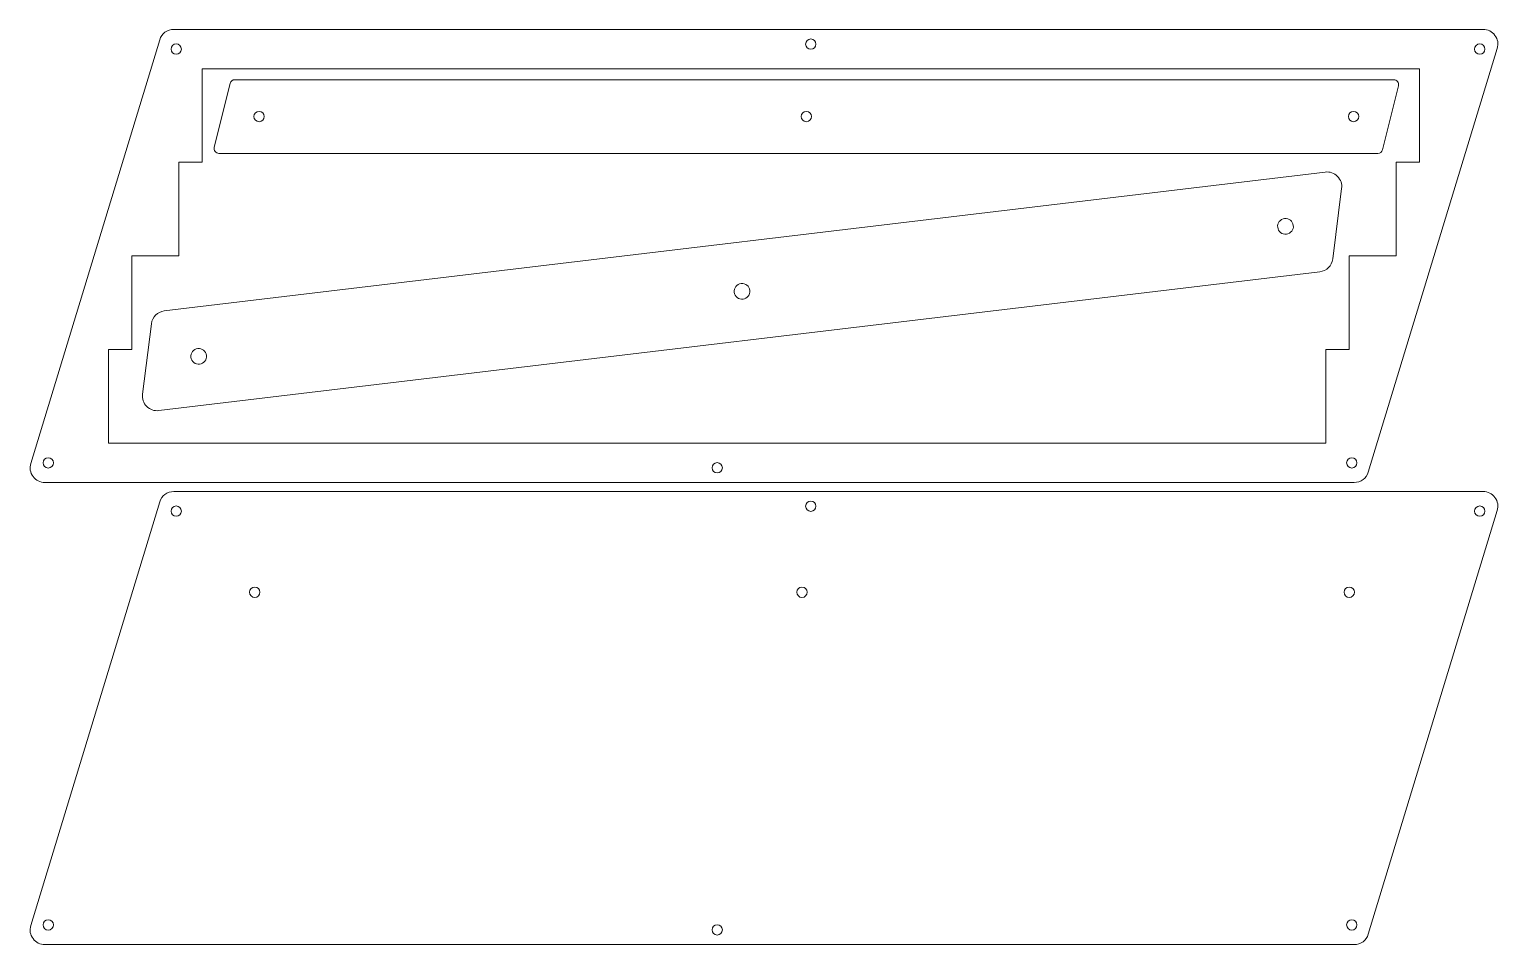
# Model space of a CAD drawing. Header units: millimetres. Extents: x -495 to 462, y -196 to 196.
# Drawn here: x -168.6 to 130.3, y 9.7 to 195.9 of the extents above; entities that cross this region are included whole.
import ezdxf

# ---------------------------------------------------------------- set-up
doc = ezdxf.new("R2010")
doc.units = ezdxf.units.MM
doc.header["$MEASUREMENT"] = 0
doc.layers.add('Layer 1', color=7, linetype='Continuous')

msp = doc.modelspace()

# ---------------------------------------------------------------- linework, layer by layer
at = {"layer": 'Layer 1', "color": 250, "lineweight": 20}
for points, knots in [([(-168.2985, 107.557), (-168.2985, 107.557), (-142.0739, 193.757), (-142.0739, 193.757), (-142.0739, 193.757), (-141.6834, 195.0406), (-140.5455, 195.8838), (-139.2038, 195.8838), (-139.2038, 195.8838), (-139.2038, 195.8838), (127.1746, 195.8838), (127.1746, 195.8838), (127.1746, 195.8838), (128.1561, 195.8838), (129.0006, 195.4585), (129.5849, 194.6699), (129.5849, 194.6699), (130.1693, 193.8813), (130.3304, 192.9496), (130.0447, 192.0106), (130.0447, 192.0106), (130.0447, 192.0106), (103.8201, 105.8106), (103.8201, 105.8106), (103.8201, 105.8106), (103.4296, 104.527), (102.2917, 103.6838), (100.95, 103.6838), (100.95, 103.6838), (100.95, 103.6838), (-165.4284, 103.6838), (-165.4284, 103.6838), (-165.4284, 103.6838), (-166.4099, 103.6838), (-167.2544, 104.1091), (-167.8387, 104.8977), (-167.8387, 104.8977), (-168.4231, 105.6863), (-168.5842, 106.618), (-168.2985, 107.557)], [0, 0, 0, 0, 0.09090909, 0.09090909, 0.09090909, 0.09090909, 0.18181818, 0.18181818, 0.18181818, 0.18181818, 0.27272727, 0.27272727, 0.27272727, 0.27272727, 0.36363636, 0.36363636, 0.36363636, 0.36363636, 0.45454545, 0.45454545, 0.45454545, 0.45454545, 0.54545455, 0.54545455, 0.54545455, 0.54545455, 0.63636364, 0.63636364, 0.63636364, 0.63636364, 0.72727273, 0.72727273, 0.72727273, 0.72727273, 0.81818182, 0.81818182, 0.81818182, 0.81818182, 1, 1, 1, 1]), ([(-138.7138, 192.9337), (-138.1339, 192.9337), (-137.6638, 192.4636), (-137.6638, 191.8837), (-137.6638, 191.8837), (-137.6638, 191.3038), (-138.1339, 190.8337), (-138.7138, 190.8337), (-138.7138, 190.8337), (-139.2937, 190.8337), (-139.7638, 191.3038), (-139.7638, 191.8837), (-139.7638, 191.8837), (-139.7638, 192.4636), (-139.2937, 192.9337), (-138.7138, 192.9337)], [0, 0, 0, 0, 0.2, 0.2, 0.2, 0.2, 0.4, 0.4, 0.4, 0.4, 0.6, 0.6, 0.6, 0.6, 1, 1, 1, 1]), ([(-9.6019, 193.9337), (-9.022, 193.9337), (-8.5519, 193.4636), (-8.5519, 192.8837), (-8.5519, 192.8837), (-8.5519, 192.3038), (-9.022, 191.8337), (-9.6019, 191.8337), (-9.6019, 191.8337), (-10.1818, 191.8337), (-10.6519, 192.3038), (-10.6519, 192.8837), (-10.6519, 192.8837), (-10.6519, 193.4636), (-10.1818, 193.9337), (-9.6019, 193.9337)], [0, 0, 0, 0, 0.2, 0.2, 0.2, 0.2, 0.4, 0.4, 0.4, 0.4, 0.6, 0.6, 0.6, 0.6, 1, 1, 1, 1]), ([(126.4902, 192.9337), (125.9103, 192.9337), (125.4402, 192.4636), (125.4402, 191.8837), (125.4402, 191.8837), (125.4402, 191.3038), (125.9103, 190.8337), (126.4902, 190.8337), (126.4902, 190.8337), (127.0701, 190.8337), (127.5402, 191.3038), (127.5402, 191.8837), (127.5402, 191.8837), (127.5402, 192.4636), (127.0701, 192.9337), (126.4902, 192.9337)], [0, 0, 0, 0, 0.2, 0.2, 0.2, 0.2, 0.4, 0.4, 0.4, 0.4, 0.6, 0.6, 0.6, 0.6, 1, 1, 1, 1]), ([(-133.4269, 187.8837), (-133.4269, 187.8837), (114.2231, 187.8837), (114.2231, 187.8837), (114.2231, 187.8837), (114.2231, 187.8837), (114.2231, 168.8337), (114.2231, 168.8337), (114.2231, 168.8337), (114.2231, 168.8337), (109.4606, 168.8337), (109.4606, 168.8337), (109.4606, 168.8337), (109.4606, 168.8337), (109.4606, 149.7837), (109.4606, 149.7837), (109.4606, 149.7837), (109.4606, 149.7837), (99.9355, 149.7838), (99.9355, 149.7838), (99.9355, 149.7838), (99.9355, 149.7838), (99.9355, 130.7338), (99.9355, 130.7338), (99.9355, 130.7338), (99.9355, 130.7338), (95.173, 130.7338), (95.173, 130.7338), (95.173, 130.7338), (95.173, 130.7338), (95.173, 111.6838), (95.173, 111.6838), (95.173, 111.6838), (95.173, 111.6838), (-152.4769, 111.6838), (-152.4769, 111.6838), (-152.4769, 111.6838), (-152.4769, 111.6838), (-152.4769, 130.7338), (-152.4769, 130.7338), (-152.4769, 130.7338), (-152.4769, 130.7338), (-147.7145, 130.7338), (-147.7145, 130.7338), (-147.7145, 130.7338), (-147.7145, 130.7338), (-147.7145, 149.7838), (-147.7145, 149.7838), (-147.7145, 149.7838), (-147.7145, 149.7838), (-138.1894, 149.7837), (-138.1894, 149.7837), (-138.1894, 149.7837), (-138.1894, 149.7837), (-138.1894, 168.8337), (-138.1894, 168.8337), (-138.1894, 168.8337), (-138.1894, 168.8337), (-133.4269, 168.8337), (-133.4269, 168.8337), (-133.4269, 168.8337), (-133.4269, 168.8337), (-133.4269, 187.8837), (-133.4269, 187.8837)], [0, 0, 0, 0, 0.05882353, 0.05882353, 0.05882353, 0.05882353, 0.11764706, 0.11764706, 0.11764706, 0.11764706, 0.17647059, 0.17647059, 0.17647059, 0.17647059, 0.23529412, 0.23529412, 0.23529412, 0.23529412, 0.29411765, 0.29411765, 0.29411765, 0.29411765, 0.35294118, 0.35294118, 0.35294118, 0.35294118, 0.41176471, 0.41176471, 0.41176471, 0.41176471, 0.47058824, 0.47058824, 0.47058824, 0.47058824, 0.52941176, 0.52941176, 0.52941176, 0.52941176, 0.58823529, 0.58823529, 0.58823529, 0.58823529, 0.64705882, 0.64705882, 0.64705882, 0.64705882, 0.70588235, 0.70588235, 0.70588235, 0.70588235, 0.76470588, 0.76470588, 0.76470588, 0.76470588, 0.82352941, 0.82352941, 0.82352941, 0.82352941, 0.88235294, 0.88235294, 0.88235294, 0.88235294, 1, 1, 1, 1]), ([(-126.7641, 185.6471), (-126.7641, 185.6471), (108.9854, 185.6471), (108.9854, 185.6471), (108.9854, 185.6471), (109.3037, 185.6471), (109.5777, 185.5134), (109.7736, 185.2625), (109.7736, 185.2625), (109.9695, 185.0116), (110.0328, 184.7134), (109.9556, 184.4046), (109.9556, 184.4046), (109.9556, 184.4046), (106.7056, 171.4046), (106.7056, 171.4046), (106.7056, 171.4046), (106.5929, 170.9536), (106.2003, 170.6471), (105.7354, 170.6471), (105.7354, 170.6471), (105.7354, 170.6471), (-130.0141, 170.6471), (-130.0141, 170.6471), (-130.0141, 170.6471), (-130.3324, 170.6471), (-130.6064, 170.7808), (-130.8023, 171.0317), (-130.8023, 171.0317), (-130.9982, 171.2826), (-131.0615, 171.5808), (-130.9843, 171.8896), (-130.9843, 171.8896), (-130.9843, 171.8896), (-127.7343, 184.8896), (-127.7343, 184.8896), (-127.7343, 184.8896), (-127.6216, 185.3406), (-127.229, 185.6471), (-126.7641, 185.6471)], [0, 0, 0, 0, 0.09090909, 0.09090909, 0.09090909, 0.09090909, 0.18181818, 0.18181818, 0.18181818, 0.18181818, 0.27272727, 0.27272727, 0.27272727, 0.27272727, 0.36363636, 0.36363636, 0.36363636, 0.36363636, 0.45454545, 0.45454545, 0.45454545, 0.45454545, 0.54545455, 0.54545455, 0.54545455, 0.54545455, 0.63636364, 0.63636364, 0.63636364, 0.63636364, 0.72727273, 0.72727273, 0.72727273, 0.72727273, 0.81818182, 0.81818182, 0.81818182, 0.81818182, 1, 1, 1, 1]), ([(-121.8593, 179.1971), (-121.2794, 179.1971), (-120.8093, 178.727), (-120.8093, 178.1471), (-120.8093, 178.1471), (-120.8093, 177.5672), (-121.2794, 177.0971), (-121.8593, 177.0971), (-121.8593, 177.0971), (-122.4392, 177.0971), (-122.9093, 177.5672), (-122.9093, 178.1471), (-122.9093, 178.1471), (-122.9093, 178.727), (-122.4392, 179.1971), (-121.8593, 179.1971)], [0, 0, 0, 0, 0.2, 0.2, 0.2, 0.2, 0.4, 0.4, 0.4, 0.4, 0.6, 0.6, 0.6, 0.6, 1, 1, 1, 1]), ([(-10.5144, 179.1971), (-9.9345, 179.1971), (-9.4644, 178.727), (-9.4644, 178.1471), (-9.4644, 178.1471), (-9.4644, 177.5672), (-9.9345, 177.0971), (-10.5144, 177.0971), (-10.5144, 177.0971), (-11.0943, 177.0971), (-11.5644, 177.5672), (-11.5644, 178.1471), (-11.5644, 178.1471), (-11.5644, 178.727), (-11.0943, 179.1971), (-10.5144, 179.1971)], [0, 0, 0, 0, 0.2, 0.2, 0.2, 0.2, 0.4, 0.4, 0.4, 0.4, 0.6, 0.6, 0.6, 0.6, 1, 1, 1, 1]), ([(100.8306, 179.1971), (101.4105, 179.1971), (101.8806, 178.727), (101.8806, 178.1471), (101.8806, 178.1471), (101.8806, 177.5672), (101.4105, 177.0971), (100.8306, 177.0971), (100.8306, 177.0971), (100.2507, 177.0971), (99.7806, 177.5672), (99.7806, 178.1471), (99.7806, 178.1471), (99.7806, 178.727), (100.2507, 179.1971), (100.8306, 179.1971)], [0, 0, 0, 0, 0.2, 0.2, 0.2, 0.2, 0.4, 0.4, 0.4, 0.4, 0.6, 0.6, 0.6, 0.6, 1, 1, 1, 1]), ([(93.9615, 146.5686), (93.9615, 146.5686), (-142.2306, 118.3109), (-142.2306, 118.3109), (-142.2306, 118.3109), (-143.1789, 118.1974), (-144.0426, 118.4979), (-144.7155, 119.1756), (-144.7155, 119.1756), (-145.3885, 119.8532), (-145.6831, 120.7189), (-145.5632, 121.6663), (-145.5632, 121.6663), (-145.5632, 121.6663), (-143.7511, 135.983), (-143.7511, 135.983), (-143.7511, 135.983), (-143.576, 137.3666), (-142.516, 138.4194), (-141.1312, 138.585), (-141.1312, 138.585), (-141.1312, 138.585), (95.0609, 166.8427), (95.0609, 166.8427), (95.0609, 166.8427), (96.0091, 166.9562), (96.8729, 166.6557), (97.5458, 165.978), (97.5458, 165.978), (98.2188, 165.3004), (98.5134, 164.4347), (98.3935, 163.4873), (98.3935, 163.4873), (98.3935, 163.4873), (96.5814, 149.1706), (96.5814, 149.1706), (96.5814, 149.1706), (96.4063, 147.787), (95.3462, 146.7342), (93.9615, 146.5686)], [0, 0, 0, 0, 0.09090909, 0.09090909, 0.09090909, 0.09090909, 0.18181818, 0.18181818, 0.18181818, 0.18181818, 0.27272727, 0.27272727, 0.27272727, 0.27272727, 0.36363636, 0.36363636, 0.36363636, 0.36363636, 0.45454545, 0.45454545, 0.45454545, 0.45454545, 0.54545455, 0.54545455, 0.54545455, 0.54545455, 0.63636364, 0.63636364, 0.63636364, 0.63636364, 0.72727273, 0.72727273, 0.72727273, 0.72727273, 0.81818182, 0.81818182, 0.81818182, 0.81818182, 1, 1, 1, 1]), ([(87.1617, 154.215), (86.2843, 154.11), (85.488, 154.7361), (85.383, 155.6136), (85.383, 155.6136), (85.278, 156.491), (85.9042, 157.2873), (86.7816, 157.3923), (86.7816, 157.3923), (87.6591, 157.4973), (88.4554, 156.8711), (88.5603, 155.9937), (88.5603, 155.9937), (88.6653, 155.1163), (88.0392, 154.3199), (87.1617, 154.215)], [0, 0, 0, 0, 0.2, 0.2, 0.2, 0.2, 0.4, 0.4, 0.4, 0.4, 0.6, 0.6, 0.6, 0.6, 1, 1, 1, 1]), ([(-23.3947, 140.9881), (-24.2722, 140.8832), (-25.0685, 141.5093), (-25.1735, 142.3867), (-25.1735, 142.3867), (-25.2785, 143.2642), (-24.6523, 144.0605), (-23.7749, 144.1655), (-23.7749, 144.1655), (-22.8974, 144.2705), (-22.1011, 143.6443), (-21.9961, 142.7669), (-21.9961, 142.7669), (-21.8912, 141.8894), (-22.5173, 141.0931), (-23.3947, 140.9881)], [0, 0, 0, 0, 0.2, 0.2, 0.2, 0.2, 0.4, 0.4, 0.4, 0.4, 0.6, 0.6, 0.6, 0.6, 1, 1, 1, 1]), ([(-133.9513, 127.7613), (-134.8288, 127.6563), (-135.6251, 128.2825), (-135.7301, 129.1599), (-135.7301, 129.1599), (-135.8351, 130.0373), (-135.2089, 130.8337), (-134.3315, 130.9386), (-134.3315, 130.9386), (-133.454, 131.0436), (-132.6577, 130.4175), (-132.5527, 129.54), (-132.5527, 129.54), (-132.4478, 128.6626), (-133.0739, 127.8663), (-133.9513, 127.7613)], [0, 0, 0, 0, 0.2, 0.2, 0.2, 0.2, 0.4, 0.4, 0.4, 0.4, 0.6, 0.6, 0.6, 0.6, 1, 1, 1, 1]), ([(-164.744, 106.6338), (-164.1641, 106.6338), (-163.694, 107.1039), (-163.694, 107.6838), (-163.694, 107.6838), (-163.694, 108.2637), (-164.1641, 108.7338), (-164.744, 108.7338), (-164.744, 108.7338), (-165.3239, 108.7338), (-165.794, 108.2637), (-165.794, 107.6838), (-165.794, 107.6838), (-165.794, 107.1039), (-165.3239, 106.6338), (-164.744, 106.6338)], [0, 0, 0, 0, 0.2, 0.2, 0.2, 0.2, 0.4, 0.4, 0.4, 0.4, 0.6, 0.6, 0.6, 0.6, 1, 1, 1, 1]), ([(-28.6519, 107.7338), (-28.072, 107.7338), (-27.6019, 107.2637), (-27.6019, 106.6838), (-27.6019, 106.6838), (-27.6019, 106.1039), (-28.072, 105.6338), (-28.6519, 105.6338), (-28.6519, 105.6338), (-29.2318, 105.6338), (-29.7019, 106.1039), (-29.7019, 106.6838), (-29.7019, 106.6838), (-29.7019, 107.2637), (-29.2318, 107.7338), (-28.6519, 107.7338)], [0, 0, 0, 0, 0.2, 0.2, 0.2, 0.2, 0.4, 0.4, 0.4, 0.4, 0.6, 0.6, 0.6, 0.6, 1, 1, 1, 1]), ([(100.4599, 106.6338), (99.88, 106.6338), (99.4099, 107.1039), (99.4099, 107.6838), (99.4099, 107.6838), (99.4099, 108.2637), (99.88, 108.7338), (100.4599, 108.7338), (100.4599, 108.7338), (101.0398, 108.7338), (101.5099, 108.2637), (101.5099, 107.6838), (101.5099, 107.6838), (101.5099, 107.1039), (101.0398, 106.6338), (100.4599, 106.6338)], [0, 0, 0, 0, 0.2, 0.2, 0.2, 0.2, 0.4, 0.4, 0.4, 0.4, 0.6, 0.6, 0.6, 0.6, 1, 1, 1, 1]), ([(-168.2985, 13.5255), (-168.2985, 13.5255), (-142.0739, 99.7255), (-142.0739, 99.7255), (-142.0739, 99.7255), (-141.6834, 101.0091), (-140.5455, 101.8523), (-139.2038, 101.8523), (-139.2038, 101.8523), (-139.2038, 101.8523), (127.1746, 101.8523), (127.1746, 101.8523), (127.1746, 101.8523), (128.1561, 101.8523), (129.0006, 101.427), (129.5849, 100.6384), (129.5849, 100.6384), (130.1693, 99.8498), (130.3304, 98.9181), (130.0447, 97.9791), (130.0447, 97.9791), (130.0447, 97.9791), (103.8201, 11.7791), (103.8201, 11.7791), (103.8201, 11.7791), (103.4296, 10.4955), (102.2917, 9.6523), (100.95, 9.6523), (100.95, 9.6523), (100.95, 9.6523), (-165.4284, 9.6523), (-165.4284, 9.6523), (-165.4284, 9.6523), (-166.4099, 9.6523), (-167.2544, 10.0776), (-167.8387, 10.8662), (-167.8387, 10.8662), (-168.4231, 11.6548), (-168.5842, 12.5865), (-168.2985, 13.5255)], [0, 0, 0, 0, 0.09090909, 0.09090909, 0.09090909, 0.09090909, 0.18181818, 0.18181818, 0.18181818, 0.18181818, 0.27272727, 0.27272727, 0.27272727, 0.27272727, 0.36363636, 0.36363636, 0.36363636, 0.36363636, 0.45454545, 0.45454545, 0.45454545, 0.45454545, 0.54545455, 0.54545455, 0.54545455, 0.54545455, 0.63636364, 0.63636364, 0.63636364, 0.63636364, 0.72727273, 0.72727273, 0.72727273, 0.72727273, 0.81818182, 0.81818182, 0.81818182, 0.81818182, 1, 1, 1, 1]), ([(-138.7138, 98.9022), (-138.1339, 98.9022), (-137.6638, 98.4321), (-137.6638, 97.8522), (-137.6638, 97.8522), (-137.6638, 97.2723), (-138.1339, 96.8022), (-138.7138, 96.8022), (-138.7138, 96.8022), (-139.2937, 96.8022), (-139.7638, 97.2723), (-139.7638, 97.8522), (-139.7638, 97.8522), (-139.7638, 98.4321), (-139.2937, 98.9022), (-138.7138, 98.9022)], [0, 0, 0, 0, 0.2, 0.2, 0.2, 0.2, 0.4, 0.4, 0.4, 0.4, 0.6, 0.6, 0.6, 0.6, 1, 1, 1, 1]), ([(-9.6019, 99.9022), (-9.022, 99.9022), (-8.5519, 99.4321), (-8.5519, 98.8522), (-8.5519, 98.8522), (-8.5519, 98.2723), (-9.022, 97.8022), (-9.6019, 97.8022), (-9.6019, 97.8022), (-10.1818, 97.8022), (-10.6519, 98.2723), (-10.6519, 98.8522), (-10.6519, 98.8522), (-10.6519, 99.4321), (-10.1818, 99.9022), (-9.6019, 99.9022)], [0, 0, 0, 0, 0.2, 0.2, 0.2, 0.2, 0.4, 0.4, 0.4, 0.4, 0.6, 0.6, 0.6, 0.6, 1, 1, 1, 1]), ([(126.4902, 98.9022), (125.9103, 98.9022), (125.4402, 98.4321), (125.4402, 97.8522), (125.4402, 97.8522), (125.4402, 97.2723), (125.9103, 96.8022), (126.4902, 96.8022), (126.4902, 96.8022), (127.0701, 96.8022), (127.5402, 97.2723), (127.5402, 97.8522), (127.5402, 97.8522), (127.5402, 98.4321), (127.0701, 98.9022), (126.4902, 98.9022)], [0, 0, 0, 0, 0.2, 0.2, 0.2, 0.2, 0.4, 0.4, 0.4, 0.4, 0.6, 0.6, 0.6, 0.6, 1, 1, 1, 1]), ([(-122.7414, 82.4022), (-122.1615, 82.4022), (-121.6914, 81.9321), (-121.6914, 81.3522), (-121.6914, 81.3522), (-121.6914, 80.7723), (-122.1615, 80.3022), (-122.7414, 80.3022), (-122.7414, 80.3022), (-123.3213, 80.3022), (-123.7914, 80.7723), (-123.7914, 81.3522), (-123.7914, 81.3522), (-123.7914, 81.9321), (-123.3213, 82.4022), (-122.7414, 82.4022)], [0, 0, 0, 0, 0.2, 0.2, 0.2, 0.2, 0.4, 0.4, 0.4, 0.4, 0.6, 0.6, 0.6, 0.6, 1, 1, 1, 1]), ([(-11.3965, 82.4022), (-10.8166, 82.4022), (-10.3465, 81.9321), (-10.3465, 81.3522), (-10.3465, 81.3522), (-10.3465, 80.7723), (-10.8166, 80.3022), (-11.3965, 80.3022), (-11.3965, 80.3022), (-11.9764, 80.3022), (-12.4465, 80.7723), (-12.4465, 81.3522), (-12.4465, 81.3522), (-12.4465, 81.9321), (-11.9764, 82.4022), (-11.3965, 82.4022)], [0, 0, 0, 0, 0.2, 0.2, 0.2, 0.2, 0.4, 0.4, 0.4, 0.4, 0.6, 0.6, 0.6, 0.6, 1, 1, 1, 1]), ([(99.9485, 82.4022), (100.5284, 82.4022), (100.9985, 81.9321), (100.9985, 81.3522), (100.9985, 81.3522), (100.9985, 80.7723), (100.5284, 80.3022), (99.9485, 80.3022), (99.9485, 80.3022), (99.3686, 80.3022), (98.8985, 80.7723), (98.8985, 81.3522), (98.8985, 81.3522), (98.8985, 81.9321), (99.3686, 82.4022), (99.9485, 82.4022)], [0, 0, 0, 0, 0.2, 0.2, 0.2, 0.2, 0.4, 0.4, 0.4, 0.4, 0.6, 0.6, 0.6, 0.6, 1, 1, 1, 1]), ([(-164.744, 12.6023), (-164.1641, 12.6023), (-163.694, 13.0724), (-163.694, 13.6523), (-163.694, 13.6523), (-163.694, 14.2322), (-164.1641, 14.7023), (-164.744, 14.7023), (-164.744, 14.7023), (-165.3239, 14.7023), (-165.794, 14.2322), (-165.794, 13.6523), (-165.794, 13.6523), (-165.794, 13.0724), (-165.3239, 12.6023), (-164.744, 12.6023)], [0, 0, 0, 0, 0.2, 0.2, 0.2, 0.2, 0.4, 0.4, 0.4, 0.4, 0.6, 0.6, 0.6, 0.6, 1, 1, 1, 1]), ([(-28.6519, 13.7023), (-28.072, 13.7023), (-27.6019, 13.2322), (-27.6019, 12.6523), (-27.6019, 12.6523), (-27.6019, 12.0724), (-28.072, 11.6023), (-28.6519, 11.6023), (-28.6519, 11.6023), (-29.2318, 11.6023), (-29.7019, 12.0724), (-29.7019, 12.6523), (-29.7019, 12.6523), (-29.7019, 13.2322), (-29.2318, 13.7023), (-28.6519, 13.7023)], [0, 0, 0, 0, 0.2, 0.2, 0.2, 0.2, 0.4, 0.4, 0.4, 0.4, 0.6, 0.6, 0.6, 0.6, 1, 1, 1, 1]), ([(100.4599, 12.6023), (99.88, 12.6023), (99.4099, 13.0724), (99.4099, 13.6523), (99.4099, 13.6523), (99.4099, 14.2322), (99.88, 14.7023), (100.4599, 14.7023), (100.4599, 14.7023), (101.0398, 14.7023), (101.5099, 14.2322), (101.5099, 13.6523), (101.5099, 13.6523), (101.5099, 13.0724), (101.0398, 12.6023), (100.4599, 12.6023)], [0, 0, 0, 0, 0.2, 0.2, 0.2, 0.2, 0.4, 0.4, 0.4, 0.4, 0.6, 0.6, 0.6, 0.6, 1, 1, 1, 1])]:
    msp.add_open_spline(points, degree=3, knots=knots, dxfattribs=at)

doc.saveas('drawing.dxf')
